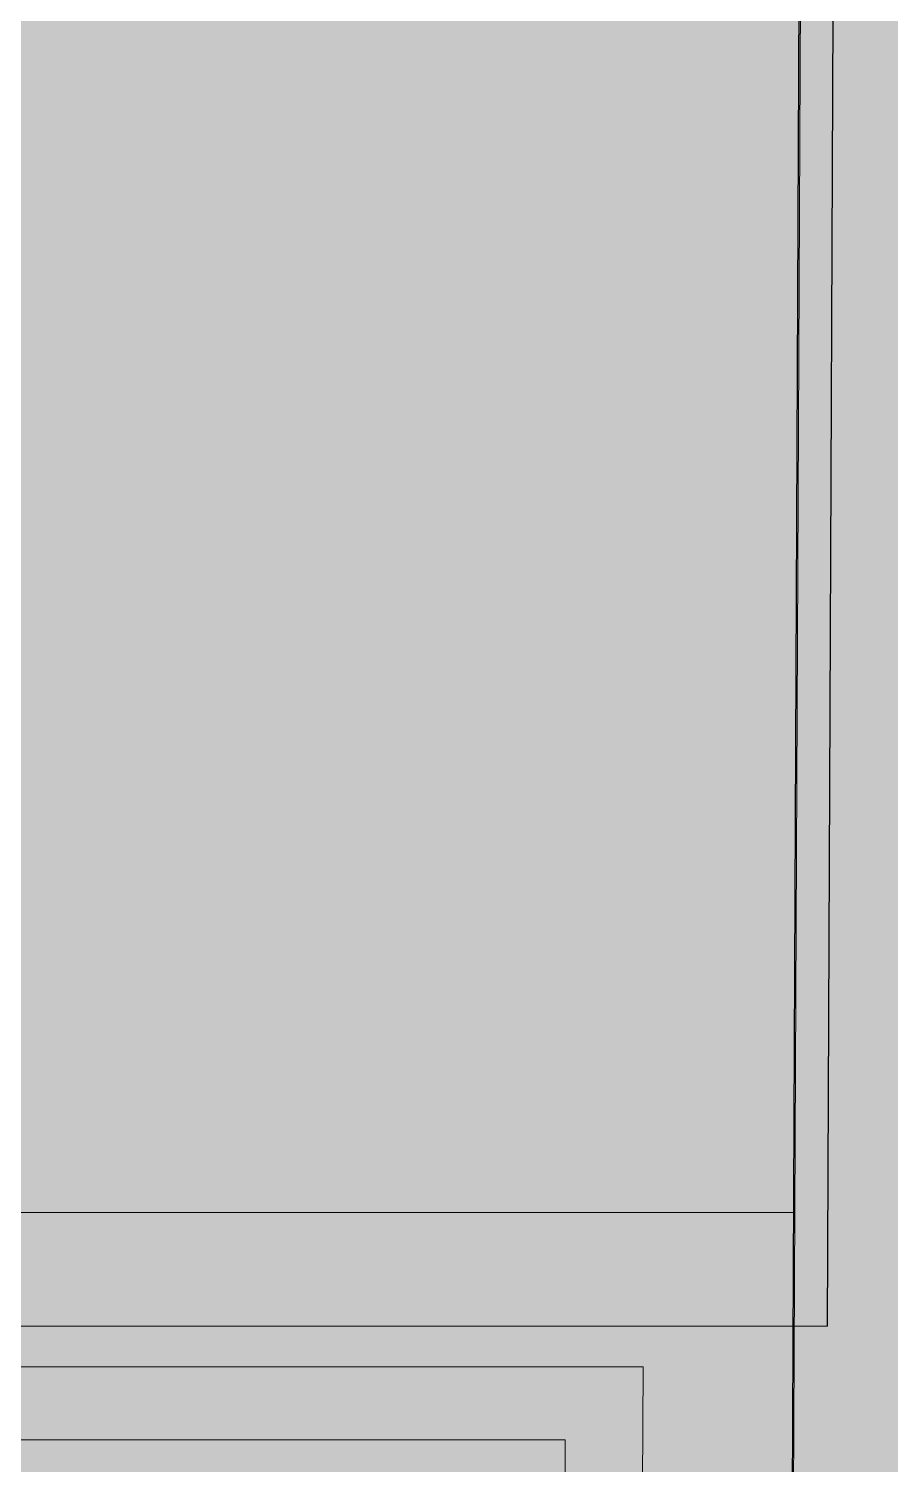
# Model space of a CAD drawing. Header units: metres. Extents: x -208 to 1512, y -277 to 123.
# Drawn here: x 843.297 to 844.244, y -24.487 to -22.907 of the extents above; entities that cross this region are included whole.
import ezdxf

# ---------------------------------------------------------------- set-up
doc = ezdxf.new("R2010")
doc.units = ezdxf.units.M
doc.header["$MEASUREMENT"] = 0
doc.linetypes.add('Wipeout_Contour', pattern=[1, 0, -1])
for name, color, linetype in [('220 Bodenaufbau - Außen_ Gefälle', 7, 'Continuous'), ('330 Dachaufbau', 7, 'Continuous'), ('725 Nachbarbebauung', 7, 'Continuous'), ('840 Baulinien', 7, 'Continuous'), ('918 Lageplan Beschriftung.x', 7, 'Continuous')]:
    doc.layers.add(name, color=color, linetype=linetype)
doc.linetypes.add('Grenze Grundstück', pattern='A,0,[1,415_260415_PP_VA_1_10 Lageplan1.Shx,S=0.063492,R=0,X=0,Y=0],-8,0', length=8)

# ---------------------------------------------------------------- blocks, each defined once
blk = doc.blocks.new('Decke_64_5', base_point=(844.1608, -19.5703))
at = {"layer": '725 Nachbarbebauung', "linetype": 'Continuous', "lineweight": 0, "true_color": 0x1f1f1f}
blk.add_hatch(color=250, dxfattribs=at).paths.add_polyline_path([(844.1608, -19.5703), (844.1059, -31.3281), (850.3482, -30.1929), (863.0349, -28.307), (863.1282, -14.9765), (844.1727, -17.7942)])
at = {"layer": '725 Nachbarbebauung', "color": 8, "linetype": 'Continuous', "lineweight": 13, "flags": 128}
blk.add_lwpolyline([(844.1608, -19.5703), (844.1059, -31.3281), (850.3482, -30.1929), (863.0349, -28.307), (863.1282, -14.9765), (844.1727, -17.7942)], close=True, dxfattribs=at)
blk = doc.blocks.new('Decke_124_5', base_point=(825.4817, -21.535))
at = {"layer": '220 Bodenaufbau - Außen_ Gefälle', "color": 7, "linetype": 'Continuous', "lineweight": 13, "flags": 128}
blk.add_lwpolyline([(834.7523, -29.52), (837.6023, -29.52), (837.6023, -28.82), (840.1823, -28.82), (840.1823, -29.98), (843.0223, -29.98), (843.0223, -28.195), (843.9507, -28.195), (843.9724, -24.38), (840.5623, -24.38), (840.5623, -21.535), (837.7623, -21.535), (837.7623, -23.96), (835.0773, -23.96)], dxfattribs=at)
blk = doc.blocks.new('Dachfläche_46_5', base_point=(844.1879, -21.2798))
at = {"color": 254, "linetype": 'Wipeout_Contour', "lineweight": 0, "ltscale": 3377.963783}
blk.add_wipeout([(844.1748, -24.335), (844.1749, -24.335), (844.188, -21.2798), (844.1879, -21.2798)], dxfattribs=at).dxf.layer = '330 Dachaufbau'
at = {"layer": '330 Dachaufbau', "linetype": 'Continuous', "lineweight": 0, "true_color": 0x000000}
h = blk.add_hatch(color=18, dxfattribs=at)
h.paths.add_polyline_path([(844.1748, -24.335), (844.1879, -21.2798), (837.5782, -21.2798), (837.5782, -21.295), (840.7323, -21.295), (840.7323, -24.335)])
h.paths.add_polyline_path([(841.4942, -23.7252), (841.4942, -22.1198), (843.1542, -22.1198), (843.1542, -23.7252)], flags=0)
at = {"color": 254, "linetype": 'Wipeout_Contour', "lineweight": 0, "ltscale": 3377.964752}
blk.add_wipeout([(844.175, -24.335), (844.1751, -24.335), (844.1882, -21.2798), (844.1881, -21.2798)], dxfattribs=at).dxf.layer = '330 Dachaufbau'
at = {"color": 254, "linetype": 'Wipeout_Contour', "lineweight": 0, "ltscale": 3377.964298}
blk.add_wipeout([(844.175, -24.335), (844.1881, -21.2798), (844.188, -21.2798), (844.1749, -24.335)], dxfattribs=at).dxf.layer = '330 Dachaufbau'
at = {"layer": '330 Dachaufbau', "color": 7, "linetype": 'Continuous', "lineweight": 18, "flags": 128}
for points in [[(844.1879, -21.2798), (844.1748, -24.335)], [(844.1751, -24.335), (844.1882, -21.2798)], [(844.1748, -24.335), (840.7323, -24.335)], [(844.1751, -24.335), (844.175, -24.335), (844.1749, -24.335), (844.1748, -24.335)]]:
    blk.add_lwpolyline(points, dxfattribs=at)

msp = doc.modelspace()

# ---------------------------------------------------------------- block references
at = {"layer": '220 Bodenaufbau - Außen_ Gefälle', "color": 7, "linetype": 'Continuous', "lineweight": 13}
msp.add_blockref('Decke_124_5', (825.4817, -21.535), dxfattribs=at)
at = {"layer": '725 Nachbarbebauung', "color": 8, "linetype": 'Continuous', "lineweight": 13}
msp.add_blockref('Decke_64_5', (844.1608, -19.5703), dxfattribs=at)

# ---------------------------------------------------------------- next in the draw order: block references
at = {"layer": '330 Dachaufbau', "color": 7, "linetype": 'Continuous', "lineweight": 18}
msp.add_blockref('Dachfläche_46_5', (844.1879, -21.2798), dxfattribs=at)

# ---------------------------------------------------------------- next in the draw order: hatches: boundary and pattern name
at = {"layer": '725 Nachbarbebauung', "linetype": 'Continuous', "lineweight": 0, "true_color": 0x3b3b3b}
h = msp.add_hatch(color=250, dxfattribs=at)
h.paths.add_polyline_path([(828.4522, -24.2101), (828.4522, -21.3651), (825.3116, -21.3651), (825.3229, -30.485), (826.3424, -30.485), (826.3424, -31.5099), (829.4222, -31.5099), (829.4222, -30.19), (834.9222, -30.19), (834.9222, -29.6899), (837.7722, -29.6899), (837.7722, -28.9899), (840.0124, -28.9899), (840.0124, -30.1099), (843.1922, -30.1099), (843.1922, -28.3649), (844.1199, -28.3649), (844.1377, -24.2101), (840.7322, -24.2101), (840.7322, -21.3651), (837.5924, -21.3651), (837.5924, -23.7901), (835.2327, -23.7901), (835.2327, -25.9704), (833.0319, -25.9704), (833.0319, -23.7901), (830.4324, -23.7901), (830.4324, -24.2101)])
h.paths.add_polyline_path([(837.5222, -28.7399), (840.2624, -28.7399), (840.2624, -29.8599), (842.9422, -29.8599), (842.9422, -28.1149), (843.871, -28.1149), (843.8867, -24.4601), (840.4822, -24.4601), (840.4822, -21.6151), (837.8424, -21.6151), (837.8424, -24.0401), (835.4827, -24.0401), (835.4827, -26.2204), (832.7819, -26.2204), (832.7819, -24.0401), (830.6824, -24.0401), (830.6824, -24.4601), (828.2022, -24.4601), (828.2022, -21.6151), (825.5619, -21.6151), (825.5726, -30.235), (826.5924, -30.235), (826.5924, -31.2599), (829.1722, -31.2599), (829.1722, -29.94), (834.6722, -29.94), (834.6722, -29.4399), (837.5222, -29.4399)], flags=0)
msp.add_hatch(color=250, dxfattribs=at).paths.add_polyline_path([(828.2022, -24.4601), (828.2022, -21.6151), (825.5619, -21.6151), (825.5726, -30.235), (826.5924, -30.235), (826.5924, -31.2599), (829.1722, -31.2599), (829.1722, -29.94), (834.6722, -29.94), (834.6722, -29.4399), (837.5222, -29.4399), (837.5222, -28.7399), (840.2624, -28.7399), (840.2624, -29.8599), (842.9422, -29.8599), (842.9422, -28.1149), (843.871, -28.1149), (843.8867, -24.4601), (840.4822, -24.4601), (840.4822, -21.6151), (837.8424, -21.6151), (837.8424, -24.0401), (835.4827, -24.0401), (835.4827, -26.2204), (832.7819, -26.2204), (832.7819, -24.0401), (830.6824, -24.0401), (830.6824, -24.4601)])
at = {"layer": '918 Lageplan Beschriftung.x', "linetype": 'Continuous', "lineweight": 0, "true_color": 0x3f0000}
msp.add_hatch(color=18, dxfattribs=at).paths.add_polyline_path([(825.3114, -21.295), (830.6923, -21.295), (830.6923, -22.49), (837.5923, -22.49), (837.5923, -21.295), (844.1503, -21.295), (844.1122, -30.18), (837.7723, -30.18), (837.7723, -31.08), (834.9223, -31.08), (834.9223, -31.58), (825.3242, -31.58)])

# ---------------------------------------------------------------- next in the draw order: linework, layer by layer
at = {"layer": '725 Nachbarbebauung', "color": 7, "linetype": 'Continuous', "lineweight": 13, "flags": 128}
for points in [[(834.9222, -29.6899), (837.7722, -29.6899), (837.7722, -28.9899), (840.0124, -28.9899), (840.0124, -30.1099), (843.1922, -30.1099), (843.1922, -28.3649), (844.1199, -28.3649), (844.1377, -24.2101), (840.7322, -24.2101), (840.7322, -21.3651), (837.5924, -21.3651), (837.5924, -23.7901), (835.2327, -23.7901)], [(837.5222, -28.7399), (840.2624, -28.7399), (840.2624, -29.8599), (842.9422, -29.8599), (842.9422, -28.1149), (843.871, -28.1149), (843.8867, -24.4601), (840.4822, -24.4601), (840.4822, -21.6151), (837.8424, -21.6151), (837.8424, -24.0401), (835.4827, -24.0401)], [(837.5222, -28.7399), (840.2624, -28.7399), (840.2624, -29.8599), (842.9422, -29.8599), (842.9422, -28.1149), (843.871, -28.1149), (843.8867, -24.4601), (840.4822, -24.4601), (840.4822, -21.6151), (837.8424, -21.6151), (837.8424, -24.0401), (835.4827, -24.0401)]]:
    msp.add_lwpolyline(points, dxfattribs=at)
at = {"layer": '840 Baulinien', "color": 76, "linetype": 'Grenze Grundstück', "lineweight": 13, "true_color": 0x3f7f02}
msp.add_lwpolyline([(825.2573, -0.0002), (844.2423, -0.0012), (844.2153, -11.4452), (844.1608, -19.5703), (844.1059, -31.3281), (825.3237, -34.0269), (825.3137, -12.2031)], close=True, dxfattribs=at)
at = {"layer": '918 Lageplan Beschriftung.x', "color": 1, "linetype": 'Continuous', "lineweight": 25, "true_color": 0xfb0106, "flags": 128}
msp.add_lwpolyline([(825.3114, -21.295), (830.6923, -21.295), (830.6923, -22.49), (837.5923, -22.49), (837.5923, -21.295), (844.1503, -21.295), (844.1122, -30.18), (837.7723, -30.18), (837.7723, -31.08), (834.9223, -31.08), (834.9223, -31.58), (825.3242, -31.58)], close=True, dxfattribs=at)

doc.saveas('drawing.dxf')
